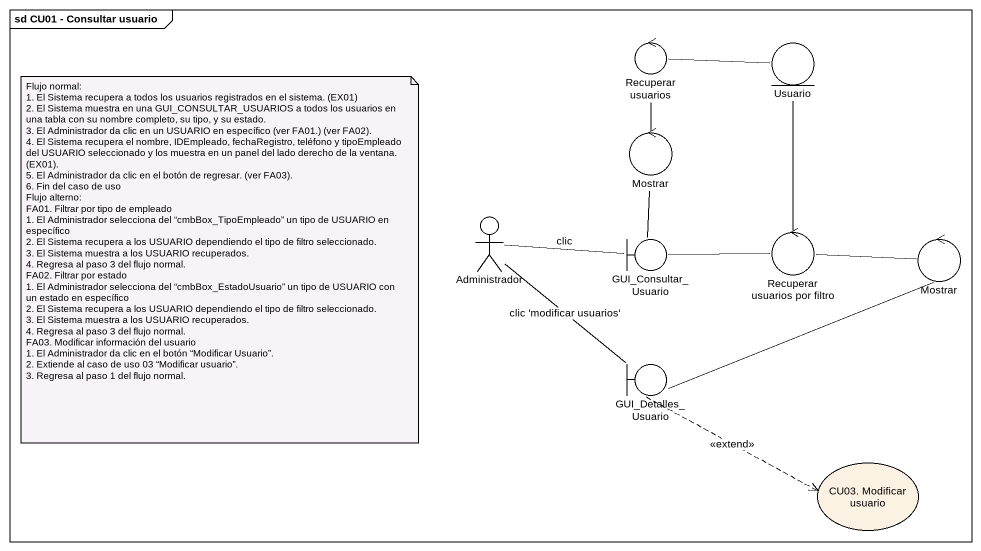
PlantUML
@startuml
mainframe sd CU01 - Consultar usuario
control "Recuperar usuarios" as Recuperar_usuarios
entity Usuario
control Mostrar
actor Administrador
boundary GUI_Consultar_Usuario
control "Recuperar usuarios por filtro" as Recuperar_usuarios_por
control "Mostrar" as Mostrar_2
boundary GUI_Detalles_Usuario
usecase "CU03. Modificar usuario" as CU03_Modificar_usuario
Recuperar_usuarios -right- Usuario
Recuperar_usuarios -- Mostrar
Mostrar -- GUI_Consultar_Usuario
Administrador -right- GUI_Consultar_Usuario : clic
Administrador -- GUI_Detalles_Usuario : clic 'modificar usuarios'
GUI_Consultar_Usuario -right- Recuperar_usuarios_por
Recuperar_usuarios_por -up- Usuario
Recuperar_usuarios_por -right- Mostrar_2
Mostrar_2 -left- GUI_Detalles_Usuario
GUI_Detalles_Usuario .right.> CU03_Modificar_usuario : <<extend>>
note as N1
  Flujo normal:
  1. El Sistema recupera a todos los usuarios registrados en el sistema. (EX01)
  2. El Sistema muestra en una GUI_CONSULTAR_USUARIOS a todos los usuarios en una tabla con su nombre completo, su tipo, y su estado.
  3. El Administrador da clic en un USUARIO en específico (ver FA01.) (ver FA02).
  4. El Sistema recupera el nombre, IDEmpleado, fechaRegistro, teléfono y tipoEmpleado del USUARIO seleccionado y los muestra en un panel del lado derecho de la ventana. (EX01).
  5. El Administrador da clic en el botón de regresar. (ver FA03).
  6. Fin del caso de uso
  Flujo alterno:
  FA01. Filtrar por tipo de empleado
  1. El Administrador selecciona del “cmbBox_TipoEmpleado” un tipo de USUARIO en específico
  2. El Sistema recupera a los USUARIO dependiendo el tipo de filtro seleccionado.
  3. El Sistema muestra a los USUARIO recuperados.
  4. Regresa al paso 3 del flujo normal.
  FA02. Filtrar por estado
  1. El Administrador selecciona del “cmbBox_EstadoUsuario” un tipo de USUARIO con un estado en específico
  2. El Sistema recupera a los USUARIO dependiendo el tipo de filtro seleccionado.
  3. El Sistema muestra a los USUARIO recuperados.
  4. Regresa al paso 3 del flujo normal.
  FA03. Modificar información del usuario
  1. El Administrador da clic en el botón “Modificar Usuario”.
  2. Extiende al caso de uso 03 “Modificar usuario”.
  3. Regresa al paso 1 del flujo normal.
end note
@enduml
